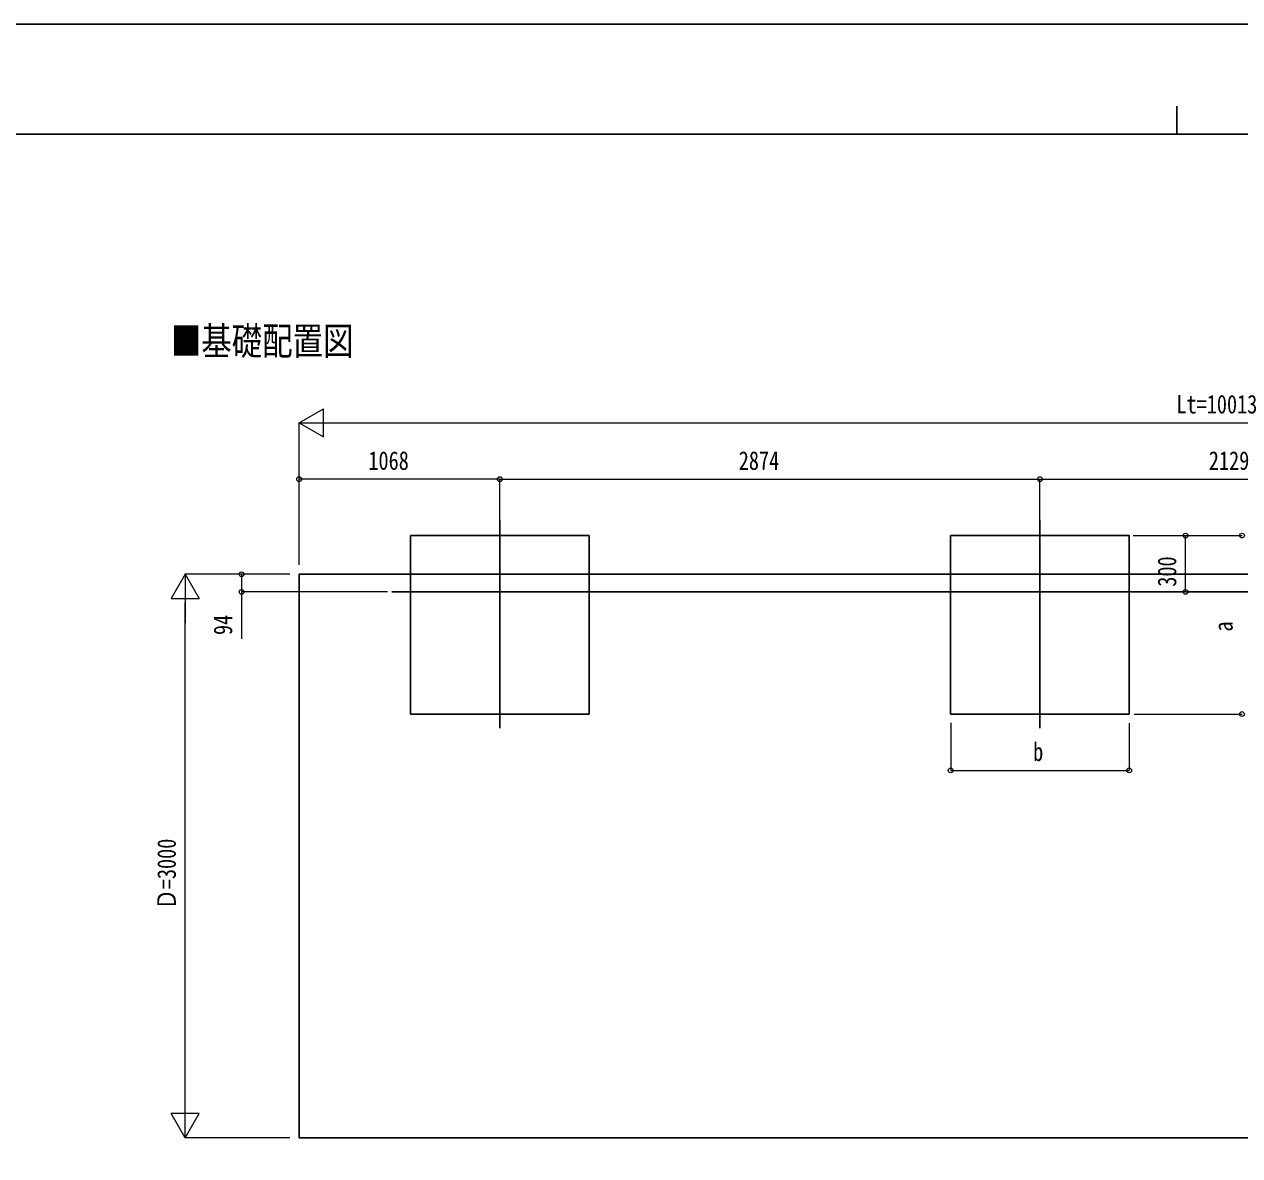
# Model space of a CAD drawing. Units: millimetres, scale not verified. Extents: x -12615 to 12615, y -8910 to 8910.
# Drawn here: x -6147 to 320, y 2888 to 8910 of the extents above; entities that cross this region are included whole.
import ezdxf
from ezdxf.enums import TextEntityAlignment as Align

# ---------------------------------------------------------------- set-up
doc = ezdxf.new("R2010")
doc.units = ezdxf.units.MM
doc.header["$LTSCALE"] = 50
for name, color, linetype in [('0-2_USER1', 3, 'Continuous'), ('0-4_YKK_12', 2, 'Continuous'), ('0-6_YKK_A1', 4, 'Continuous'), ('0-8_YKK_ZWAK', 7, 'Continuous')]:
    doc.layers.add(name, color=color, linetype=linetype)
doc.layers.add('0-7_YKK_D', color=6, linetype='Continuous', lineweight=18)
doc.styles.add('ＭＳ ゴシック', font='')
doc.styles.get('ＭＳ ゴシック').set_extended_font_data('MS Gothic')

msp = doc.modelspace()

# ---------------------------------------------------------------- linework, layer by layer
at = {"layer": '0-4_YKK_12'}
for p, q in [((-3617.08, 6270.26), (-3617.08, 5163.61)), ((-743.08, 6270.26), (-743.08, 5163.61)), ((-4191.74, 5889), (4835.34, 5889))]:
    msp.add_line(p, q, dxfattribs=at)
at = {"layer": '0-6_YKK_A1'}
for p, q in [((-4685.08, 5983), (5327.92, 5983)), ((-4685.08, 5983), (-4685.08, 2983)), ((5327.92, 2983), (-4685.08, 2983))]:
    msp.add_line(p, q, dxfattribs=at)
for points in [[(-4092.08, 5239), (-3142.08, 5239), (-3142.08, 6189), (-4092.08, 6189)], [(-1218.08, 5239), (-268.08, 5239), (-268.08, 6189), (-1218.08, 6189)]]:
    msp.add_lwpolyline(points, close=True, dxfattribs=at)
at = {"layer": '0-7_YKK_D', "color": 1}
for p, q in [((-4685.08, 6789), (-4555.18, 6864)), ((-4555.18, 6714), (-4555.18, 6864)), ((-4685.08, 6034), (-4685.08, 6790)), ((-4685.08, 6789), (-4555.18, 6714)), ((-4685.08, 6789), (-4425.27, 6789)), ((-4535.08, 6789), (5177.92, 6789)), ((-4685.08, 6034), (-4685.08, 6490)), ((-3617.08, 6489), (-4685.08, 6489)), ((-3617.08, 6271.26), (-3617.08, 6490)), ((-3617.08, 6271.26), (-3617.08, 6490)), ((-3617.08, 6489), (-743.08, 6489)), ((-743.08, 6271.26), (-743.08, 6490)), ((-743.08, 6271.26), (-743.08, 6490)), ((-743.08, 6489), (1385.92, 6489)), ((-247.21, 6189), (333.06, 6189)), ((-247.21, 6189), (33.06, 6189)), ((32.06, 5889), (32.06, 6189)), ((-5291.44, 5983), (-5366.44, 5853.1)), ((-4735.08, 5983), (-5292.44, 5983)), ((-5291.44, 5983), (-5216.44, 5853.1)), ((-5291.44, 5983), (-5291.44, 5723.19)), ((-4735.08, 5983), (-4992.44, 5983)), ((-4215.07, 5889), (-4992.44, 5889)), ((-5366.44, 5853.1), (-5216.44, 5853.1)), ((-5291.44, 3133), (-5291.44, 5833)), ((-242.12, 5239), (333.06, 5239)), ((-1217.94, 5191.91), (-1217.94, 4938)), ((-267.94, 5189.98), (-267.94, 4938)), ((-1217.94, 4939), (-267.94, 4939)), ((-5291.44, 2983), (-5291.44, 3242.81)), ((-5291.44, 2983), (-5366.44, 3112.9)), ((-5216.44, 3112.9), (-5366.44, 3112.9)), ((-5291.44, 2983), (-5216.44, 3112.9)), ((-4735.08, 2983), (-5292.44, 2983))]:
    msp.add_line(p, q, dxfattribs=at)
msp.add_lwpolyline([(-4991.44, 5983), (-4991.44, 5889), (-4991.44, 5639.6)], dxfattribs=at)
for centre in [(-4685.08, 6489), (-3617.08, 6489), (-3617.08, 6489), (-743.08, 6489), (-743.08, 6489), (32.06, 6189), (332.06, 6189), (-4991.44, 5983), (-4991.44, 5889), (32.06, 5889), (332.06, 5239), (-1217.94, 4939), (-267.94, 4939)]:
    msp.add_circle(centre, 12.75, dxfattribs=at)
at = {"layer": '0-8_YKK_ZWAK'}
for p, q in [((-14.94, 8475), (-14.94, 8325)), ((11685.06, 8325), (-11714.94, 8325))]:
    msp.add_line(p, q, dxfattribs=at)
msp.add_lwpolyline([(-12615, -8910), (12615, -8910), (12615, 8910), (-12615, 8910)], close=True, dxfattribs=at)

# ---------------------------------------------------------------- texts
at = {"layer": '0-2_USER1', "style": 'ＭＳ ゴシック', "width": 0.8}
msp.add_text('■基礎配置図', height=148.5, dxfattribs=at).set_placement((-5367.87, 7105.82), align=Align.BOTTOM_LEFT)
at = {"layer": '0-7_YKK_D', "color": 1, "style": 'ＭＳ ゴシック', "width": 0.8}
for s, p in [('Lt=10013', (-16.98, 6809)), ('1068', (-4316.68, 6509)), ('2874', (-2345.68, 6509)), ('2129', (155.82, 6509)), ('b', (-778.94, 4959))]:
    msp.add_text(s, height=98.97, dxfattribs=at).set_placement(p, align=Align.BOTTOM_LEFT)
for s, p in [('300', (12.06, 5916.6)), ('94', (-5011.44, 5659.6)), ('a', (312.06, 5678)), ('Ｄ=3000', (-5311.44, 4198.6))]:
    msp.add_text(s, height=98.97, rotation=90, dxfattribs=at).set_placement(p, align=Align.BOTTOM_LEFT)

doc.saveas('drawing.dxf')
